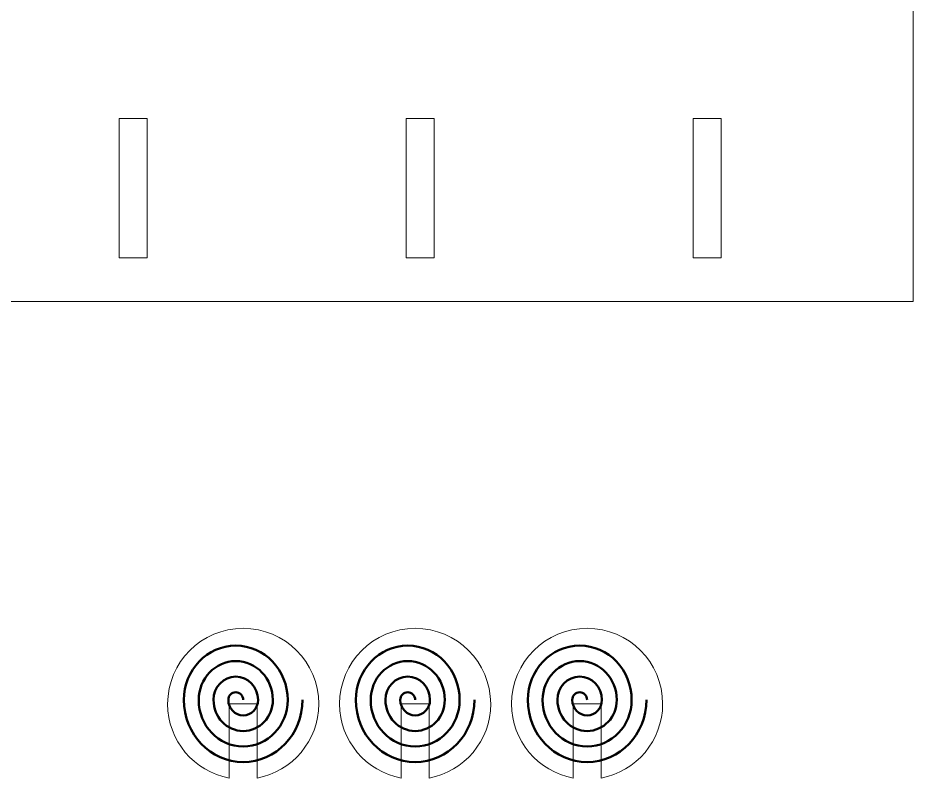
# Model space of a CAD drawing. Header units: millimetres. Extents: x -86 to 530, y -119 to 135.
# Drawn here: x 401.4 to 530, y -83.7 to 25.5 of the extents above; entities that cross this region are included whole.
import ezdxf

# ---------------------------------------------------------------- set-up
doc = ezdxf.new("R2010")
doc.units = ezdxf.units.MM
doc.header["$MEASUREMENT"] = 0
doc.layers.add('layer 2', color=7, linetype='Continuous')
doc.layers.add('layer 3', color=7, linetype='Continuous')

msp = doc.modelspace()

# ---------------------------------------------------------------- linework, layer by layer
at = {"layer": 'layer 2', "color": 242, "lineweight": 9}
for points, knots in [([(459.1751, 134.7697), (459.1751, 134.7697), (530.0135, 91.1633), (530.0135, 91.1633), (530.0135, 91.1633), (530.0135, 91.1633), (521.6727, 91.1633), (521.6727, 91.1633), (521.6727, 91.1633), (523.4281, 89.9963), (524.5853, 88.0009), (524.5853, 85.735), (524.5853, 85.735), (524.5853, 83.0642), (522.9778, 80.7694), (520.6776, 79.7639), (520.6776, 79.7639), (522.9778, 78.7585), (524.5853, 76.4637), (524.5853, 73.7929), (524.5853, 73.7929), (524.5853, 71.1221), (522.9778, 68.8272), (520.6776, 67.8218), (520.6776, 67.8218), (522.9778, 66.8164), (524.5853, 64.5215), (524.5853, 61.8507), (524.5853, 61.8507), (524.5853, 59.1799), (522.9778, 56.8851), (520.6776, 55.8797), (520.6776, 55.8797), (522.9778, 54.8742), (524.5853, 52.5794), (524.5853, 49.9086), (524.5853, 49.9086), (524.5853, 47.2378), (522.9778, 44.9429), (520.6776, 43.9375), (520.6776, 43.9375), (522.9778, 42.9321), (524.5853, 40.6372), (524.5853, 37.9664), (524.5853, 37.9664), (524.5853, 35.7006), (523.4281, 33.7051), (521.6727, 32.5382), (521.6727, 32.5382), (521.6727, 32.5382), (530.0135, 32.5382), (530.0135, 32.5382), (530.0135, 32.5382), (530.0135, 32.5382), (530.0135, -15.2303), (530.0135, -15.2303), (530.0135, -15.2303), (530.0135, -15.2303), (388.3365, -15.2303), (388.3365, -15.2303), (388.3365, -15.2303), (388.3365, -15.2303), (388.3365, 32.5382), (388.3365, 32.5382), (388.3365, 32.5382), (388.3365, 32.5382), (396.6773, 32.5382), (396.6773, 32.5382), (396.6773, 32.5382), (394.9219, 33.7051), (393.7647, 35.7006), (393.7647, 37.9664), (393.7647, 37.9664), (393.7647, 40.6372), (395.3723, 42.9321), (397.6724, 43.9375), (397.6724, 43.9375), (395.3723, 44.9429), (393.7647, 47.2378), (393.7647, 49.9086), (393.7647, 49.9086), (393.7647, 52.5794), (395.3723, 54.8742), (397.6724, 55.8797), (397.6724, 55.8797), (395.3723, 56.8851), (393.7647, 59.1799), (393.7647, 61.8507), (393.7647, 61.8507), (393.7647, 64.5215), (395.3723, 66.8164), (397.6724, 67.8218), (397.6724, 67.8218), (395.3723, 68.8272), (393.7647, 71.1221), (393.7647, 73.7929), (393.7647, 73.7929), (393.7647, 76.4637), (395.3723, 78.7585), (397.6724, 79.7639), (397.6724, 79.7639), (395.3723, 80.7694), (393.7647, 83.0642), (393.7647, 85.735), (393.7647, 85.735), (393.7647, 88.0009), (394.9219, 89.9963), (396.6773, 91.1633), (396.6773, 91.1633), (396.6773, 91.1633), (388.3365, 91.1633), (388.3365, 91.1633), (388.3365, 91.1633), (388.3365, 91.1633), (459.1751, 134.7697), (459.1751, 134.7697)], [0, 0, 0, 0, 0.03333333, 0.03333333, 0.03333333, 0.03333333, 0.06666667, 0.06666667, 0.06666667, 0.06666667, 0.1, 0.1, 0.1, 0.1, 0.13333333, 0.13333333, 0.13333333, 0.13333333, 0.16666667, 0.16666667, 0.16666667, 0.16666667, 0.2, 0.2, 0.2, 0.2, 0.23333333, 0.23333333, 0.23333333, 0.23333333, 0.26666667, 0.26666667, 0.26666667, 0.26666667, 0.3, 0.3, 0.3, 0.3, 0.33333333, 0.33333333, 0.33333333, 0.33333333, 0.36666667, 0.36666667, 0.36666667, 0.36666667, 0.4, 0.4, 0.4, 0.4, 0.43333333, 0.43333333, 0.43333333, 0.43333333, 0.46666667, 0.46666667, 0.46666667, 0.46666667, 0.5, 0.5, 0.5, 0.5, 0.53333333, 0.53333333, 0.53333333, 0.53333333, 0.56666667, 0.56666667, 0.56666667, 0.56666667, 0.6, 0.6, 0.6, 0.6, 0.63333333, 0.63333333, 0.63333333, 0.63333333, 0.66666667, 0.66666667, 0.66666667, 0.66666667, 0.7, 0.7, 0.7, 0.7, 0.73333333, 0.73333333, 0.73333333, 0.73333333, 0.76666667, 0.76666667, 0.76666667, 0.76666667, 0.8, 0.8, 0.8, 0.8, 0.83333333, 0.83333333, 0.83333333, 0.83333333, 0.86666667, 0.86666667, 0.86666667, 0.86666667, 0.9, 0.9, 0.9, 0.9, 0.93333333, 0.93333333, 0.93333333, 0.93333333, 1, 1, 1, 1]), ([(415.9203, 11.0545), (415.9203, 11.0545), (419.9203, 11.0545), (419.9203, 11.0545), (419.9203, 11.0545), (419.9203, 11.0545), (419.9203, -8.9455), (419.9203, -8.9455), (419.9203, -8.9455), (419.9203, -8.9455), (415.9203, -8.9455), (415.9203, -8.9455), (415.9203, -8.9455), (415.9203, -8.9455), (415.9203, 11.0545), (415.9203, 11.0545)], [0, 0, 0, 0, 0.2, 0.2, 0.2, 0.2, 0.4, 0.4, 0.4, 0.4, 0.6, 0.6, 0.6, 0.6, 1, 1, 1, 1]), ([(457.175, 11.0545), (457.175, 11.0545), (461.175, 11.0545), (461.175, 11.0545), (461.175, 11.0545), (461.175, 11.0545), (461.175, -8.9455), (461.175, -8.9455), (461.175, -8.9455), (461.175, -8.9455), (457.175, -8.9455), (457.175, -8.9455), (457.175, -8.9455), (457.175, -8.9455), (457.175, 11.0545), (457.175, 11.0545)], [0, 0, 0, 0, 0.2, 0.2, 0.2, 0.2, 0.4, 0.4, 0.4, 0.4, 0.6, 0.6, 0.6, 0.6, 1, 1, 1, 1]), ([(498.4297, 11.0545), (498.4297, 11.0545), (502.4297, 11.0545), (502.4297, 11.0545), (502.4297, 11.0545), (502.4297, 11.0545), (502.4297, -8.9455), (502.4297, -8.9455), (502.4297, -8.9455), (502.4297, -8.9455), (498.4297, -8.9455), (498.4297, -8.9455), (498.4297, -8.9455), (498.4297, -8.9455), (498.4297, 11.0545), (498.4297, 11.0545)], [0, 0, 0, 0, 0.2, 0.2, 0.2, 0.2, 0.4, 0.4, 0.4, 0.4, 0.6, 0.6, 0.6, 0.6, 1, 1, 1, 1]), ([(433.7424, -62.1957), (439.7383, -62.1957), (444.5989, -67.0563), (444.5989, -73.0522), (444.5989, -73.0522), (444.5989, -78.3647), (440.7829, -82.7853), (435.7425, -83.7241), (435.7425, -83.7241), (435.7425, -83.7241), (435.7425, -73.0522), (435.7425, -73.0522), (435.7425, -73.0522), (435.7425, -73.0522), (431.7425, -73.0522), (431.7425, -73.0522), (431.7425, -73.0522), (431.7425, -73.0522), (431.7425, -83.7241), (431.7425, -83.7241), (431.7425, -83.7241), (426.7021, -82.7854), (422.886, -78.3647), (422.886, -73.0522), (422.886, -73.0522), (422.886, -67.0563), (427.7466, -62.1957), (433.7424, -62.1957)], [0, 0, 0, 0, 0.125, 0.125, 0.125, 0.125, 0.25, 0.25, 0.25, 0.25, 0.375, 0.375, 0.375, 0.375, 0.5, 0.5, 0.5, 0.5, 0.625, 0.625, 0.625, 0.625, 0.75, 0.75, 0.75, 0.75, 1, 1, 1, 1]), ([(458.4553, -62.1957), (464.4512, -62.1957), (469.3118, -67.0563), (469.3118, -73.0522), (469.3118, -73.0522), (469.3118, -78.3647), (465.4958, -82.7853), (460.4554, -83.7241), (460.4554, -83.7241), (460.4554, -83.7241), (460.4554, -73.0522), (460.4554, -73.0522), (460.4554, -73.0522), (460.4554, -73.0522), (456.4554, -73.0522), (456.4554, -73.0522), (456.4554, -73.0522), (456.4554, -73.0522), (456.4554, -83.7241), (456.4554, -83.7241), (456.4554, -83.7241), (451.415, -82.7854), (447.5989, -78.3647), (447.5989, -73.0522), (447.5989, -73.0522), (447.5989, -67.0563), (452.4595, -62.1957), (458.4553, -62.1957)], [0, 0, 0, 0, 0.125, 0.125, 0.125, 0.125, 0.25, 0.25, 0.25, 0.25, 0.375, 0.375, 0.375, 0.375, 0.5, 0.5, 0.5, 0.5, 0.625, 0.625, 0.625, 0.625, 0.75, 0.75, 0.75, 0.75, 1, 1, 1, 1]), ([(483.1682, -62.1957), (489.1641, -62.1957), (494.0247, -67.0563), (494.0247, -73.0522), (494.0247, -73.0522), (494.0247, -78.3647), (490.2087, -82.7853), (485.1683, -83.7241), (485.1683, -83.7241), (485.1683, -83.7241), (485.1683, -73.0522), (485.1683, -73.0522), (485.1683, -73.0522), (485.1683, -73.0522), (481.1683, -73.0522), (481.1683, -73.0522), (481.1683, -73.0522), (481.1683, -73.0522), (481.1683, -83.7241), (481.1683, -83.7241), (481.1683, -83.7241), (476.1279, -82.7854), (472.3118, -78.3647), (472.3118, -73.0522), (472.3118, -73.0522), (472.3118, -67.0563), (477.1724, -62.1957), (483.1682, -62.1957)], [0, 0, 0, 0, 0.125, 0.125, 0.125, 0.125, 0.25, 0.25, 0.25, 0.25, 0.375, 0.375, 0.375, 0.375, 0.5, 0.5, 0.5, 0.5, 0.625, 0.625, 0.625, 0.625, 0.75, 0.75, 0.75, 0.75, 1, 1, 1, 1])]:
    msp.add_open_spline(points, degree=3, knots=knots, dxfattribs=at)
at = {"layer": 'layer 3', "color": 250, "lineweight": 50}
for points in [[(433.7426, -72.4941), (433.7426, -71.8775), (433.2656, -71.3776), (432.677, -71.3776), (432.677, -71.3776), (432.0886, -71.3776), (431.6115, -71.8775), (431.6115, -72.4941), (431.6115, -72.4941), (431.6115, -73.7271), (432.5657, -74.7268), (433.7426, -74.7268), (433.7426, -74.7268), (434.9195, -74.7268), (435.8736, -73.7271), (435.8736, -72.4941), (435.8736, -72.4941), (435.8736, -70.6443), (434.4424, -69.1448), (432.677, -69.1448), (432.677, -69.1448), (430.9117, -69.1448), (429.4806, -70.6443), (429.4806, -72.4941), (429.4806, -72.4941), (429.4806, -74.9603), (431.3887, -76.9596), (433.7426, -76.9596), (433.7426, -76.9596), (436.0964, -76.9596), (438.0046, -74.9603), (438.0046, -72.4941), (438.0046, -72.4941), (438.0046, -69.4111), (435.6193, -66.9119), (432.677, -66.9119), (432.677, -66.9119), (429.7347, -66.9119), (427.3495, -69.4111), (427.3495, -72.4941), (427.3495, -72.4941), (427.3495, -76.1935), (430.2118, -79.1925), (433.7426, -79.1925), (433.7426, -79.1925), (437.2734, -79.1925), (440.1356, -76.1935), (440.1356, -72.4941), (440.1356, -72.4941), (440.1356, -68.1779), (436.7963, -64.6791), (432.677, -64.6791), (432.677, -64.6791), (428.5579, -64.6791), (425.2185, -68.1779), (425.2185, -72.4941), (425.2185, -72.4941), (425.2185, -77.4266), (429.0348, -81.4253), (433.7426, -81.4253), (433.7426, -81.4253), (438.4503, -81.4253), (442.2666, -77.4266), (442.2666, -72.4941)], [(458.4555, -72.4941), (458.4555, -71.8775), (457.9785, -71.3776), (457.3899, -71.3776), (457.3899, -71.3776), (456.8015, -71.3776), (456.3244, -71.8775), (456.3244, -72.4941), (456.3244, -72.4941), (456.3244, -73.7271), (457.2786, -74.7268), (458.4555, -74.7268), (458.4555, -74.7268), (459.6324, -74.7268), (460.5865, -73.7271), (460.5865, -72.4941), (460.5865, -72.4941), (460.5865, -70.6443), (459.1553, -69.1448), (457.3899, -69.1448), (457.3899, -69.1448), (455.6246, -69.1448), (454.1935, -70.6443), (454.1935, -72.4941), (454.1935, -72.4941), (454.1935, -74.9603), (456.1016, -76.9596), (458.4555, -76.9596), (458.4555, -76.9596), (460.8093, -76.9596), (462.7175, -74.9603), (462.7175, -72.4941), (462.7175, -72.4941), (462.7175, -69.4111), (460.3322, -66.9119), (457.3899, -66.9119), (457.3899, -66.9119), (454.4476, -66.9119), (452.0624, -69.4111), (452.0624, -72.4941), (452.0624, -72.4941), (452.0624, -76.1935), (454.9247, -79.1925), (458.4555, -79.1925), (458.4555, -79.1925), (461.9863, -79.1925), (464.8485, -76.1935), (464.8485, -72.4941), (464.8485, -72.4941), (464.8485, -68.1779), (461.5092, -64.6791), (457.3899, -64.6791), (457.3899, -64.6791), (453.2708, -64.6791), (449.9314, -68.1779), (449.9314, -72.4941), (449.9314, -72.4941), (449.9314, -77.4266), (453.7477, -81.4253), (458.4555, -81.4253), (458.4555, -81.4253), (463.1632, -81.4253), (466.9795, -77.4266), (466.9795, -72.4941)], [(483.1684, -72.4941), (483.1684, -71.8775), (482.6914, -71.3776), (482.1028, -71.3776), (482.1028, -71.3776), (481.5144, -71.3776), (481.0373, -71.8775), (481.0373, -72.4941), (481.0373, -72.4941), (481.0373, -73.7271), (481.9915, -74.7268), (483.1684, -74.7268), (483.1684, -74.7268), (484.3453, -74.7268), (485.2994, -73.7271), (485.2994, -72.4941), (485.2994, -72.4941), (485.2994, -70.6443), (483.8682, -69.1448), (482.1028, -69.1448), (482.1028, -69.1448), (480.3375, -69.1448), (478.9064, -70.6443), (478.9064, -72.4941), (478.9064, -72.4941), (478.9064, -74.9603), (480.8145, -76.9596), (483.1684, -76.9596), (483.1684, -76.9596), (485.5222, -76.9596), (487.4304, -74.9603), (487.4304, -72.4941), (487.4304, -72.4941), (487.4304, -69.4111), (485.0451, -66.9119), (482.1028, -66.9119), (482.1028, -66.9119), (479.1605, -66.9119), (476.7753, -69.4111), (476.7753, -72.4941), (476.7753, -72.4941), (476.7753, -76.1935), (479.6376, -79.1925), (483.1684, -79.1925), (483.1684, -79.1925), (486.6992, -79.1925), (489.5614, -76.1935), (489.5614, -72.4941), (489.5614, -72.4941), (489.5614, -68.1779), (486.2221, -64.6791), (482.1028, -64.6791), (482.1028, -64.6791), (477.9837, -64.6791), (474.6443, -68.1779), (474.6443, -72.4941), (474.6443, -72.4941), (474.6443, -77.4266), (478.4606, -81.4253), (483.1684, -81.4253), (483.1684, -81.4253), (487.8761, -81.4253), (491.6924, -77.4266), (491.6924, -72.4941)]]:
    msp.add_open_spline(points, degree=3, knots=[0, 0, 0, 0, 0.05882353, 0.05882353, 0.05882353, 0.05882353, 0.11764706, 0.11764706, 0.11764706, 0.11764706, 0.17647059, 0.17647059, 0.17647059, 0.17647059, 0.23529412, 0.23529412, 0.23529412, 0.23529412, 0.29411765, 0.29411765, 0.29411765, 0.29411765, 0.35294118, 0.35294118, 0.35294118, 0.35294118, 0.41176471, 0.41176471, 0.41176471, 0.41176471, 0.47058824, 0.47058824, 0.47058824, 0.47058824, 0.52941176, 0.52941176, 0.52941176, 0.52941176, 0.58823529, 0.58823529, 0.58823529, 0.58823529, 0.64705882, 0.64705882, 0.64705882, 0.64705882, 0.70588235, 0.70588235, 0.70588235, 0.70588235, 0.76470588, 0.76470588, 0.76470588, 0.76470588, 0.82352941, 0.82352941, 0.82352941, 0.82352941, 0.88235294, 0.88235294, 0.88235294, 0.88235294, 1, 1, 1, 1], dxfattribs=at)

doc.saveas('drawing.dxf')
